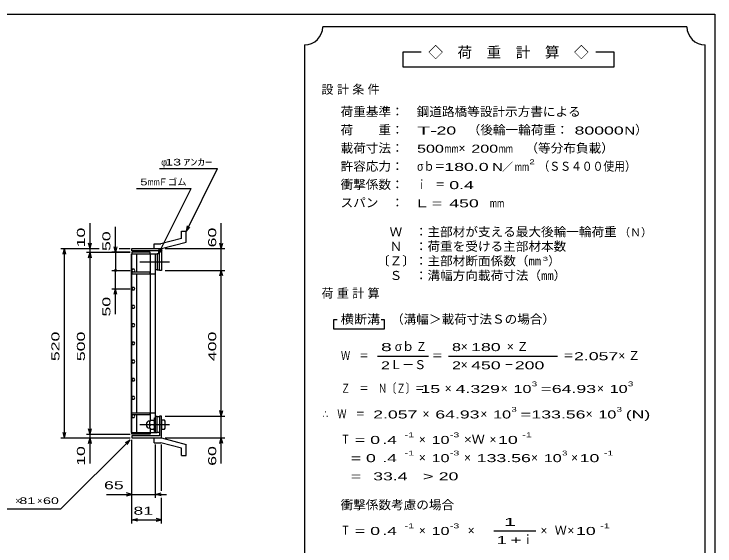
# Model space of a CAD drawing. Units: millimetres, scale not verified. Extents: x -1820 to 1731, y -1282 to 1054.
# Drawn here: x -194 to 1731, y -408 to 1054 of the extents above; entities that cross this region are included whole.
import ezdxf
from ezdxf.enums import TextEntityAlignment as Align

# ---------------------------------------------------------------- set-up
doc = ezdxf.new("R2010")
doc.units = ezdxf.units.MM
doc.header["$LTSCALE"] = 10
doc.linetypes.add('CHAIN', pattern=[18.5, 12, -1.5, 3.5, -1.5])
for name, color, linetype, lineweight in [('0_2', 150, 'Continuous', 25), ('16', 3, 'Continuous', 25), ('19', 6, 'Continuous', 25), ('22', 4, 'Continuous', 25), ('24', 2, 'Continuous', 25)]:
    doc.layers.add(name, color=color, linetype=linetype, lineweight=lineweight)
doc.styles.add('ベクトル', font='')
doc.styles.get('ベクトル').set_extended_font_data('ベクトル')

msp = doc.modelspace()

# ---------------------------------------------------------------- linework, layer by layer
at = {"layer": '0_2'}
for p, q in [((-1729, 1053.5), (1731, 1053.5)), ((1731, 1053.5), (1731, -1146.5))]:
    msp.add_line(p, q, dxfattribs=at)
at = {"layer": '16'}
for p, q in [((129.3, -96.5), (129.3, 394.5)), ((129.3, 394.5), (130, 394.5)), ((180, 399), (130, 399)), ((130, 399), (130, 394.5)), ((130, 394.5), (180, 394.5)), ((130, -96.5), (130, 394.5)), ((130, 394.5), (195, 394.5)), ((143.5, 344.5), (143.5, 394.5)), ((180, 394.5), (180, 399)), ((181.5, -61.5), (181.5, 394.5)), ((195, -96.5), (195, 394.5)), ((195, 394.5), (199.5, 394.5)), ((199.5, 394.5), (199.5, 350.5)), ((205.5, 394.5), (199.5, 394.5)), ((205.5, 350.5), (205.5, 394.5)), ((131.98, 352.45), (130, 348.97)), ((130, 348.97), (132.02, 345.52)), ((135.98, 352.48), (131.98, 352.45)), ((138, 349), (135.98, 352.48)), ((136.02, 345.55), (138, 349.03)), ((199.5, 350.5), (195, 350.5)), ((199.5, 350.5), (205.5, 350.5)), ((130, 344.5), (130, 340)), ((180, 344.5), (130, 344.5)), ((130, 340), (195, 340)), ((132.02, 345.52), (136.02, 345.55)), ((143.5, -42), (143.5, 340)), ((180, 340), (180, 344.5)), ((131.98, 302.45), (130, 298.97)), ((130, 298.97), (132.02, 295.52)), ((135.98, 302.48), (131.98, 302.45)), ((132.02, 295.52), (136.02, 295.55)), ((138, 299), (135.98, 302.48)), ((136.02, 295.55), (138, 299.03)), ((131.98, 252.45), (130, 248.97)), ((135.98, 252.48), (131.98, 252.45)), ((138, 249), (135.98, 252.48)), ((130, 248.97), (132.02, 245.52)), ((132.02, 245.52), (136.02, 245.55)), ((136.02, 245.55), (138, 249.03)), ((131.98, 202.45), (130, 198.97)), ((130, 198.97), (132.02, 195.52)), ((135.98, 202.48), (131.98, 202.45)), ((132.02, 195.52), (136.02, 195.55)), ((138, 199), (135.98, 202.48)), ((136.02, 195.55), (138, 199.03)), ((131.98, 152.45), (130, 148.97)), ((130, 148.97), (132.02, 145.52)), ((135.98, 152.48), (131.98, 152.45)), ((132.02, 145.52), (136.02, 145.55)), ((138, 149), (135.98, 152.48)), ((136.02, 145.55), (138, 149.03)), ((131.98, 102.45), (130, 98.97)), ((130, 98.97), (132.02, 95.52)), ((135.98, 102.48), (131.98, 102.45)), ((138, 99), (135.98, 102.48)), ((136.02, 95.55), (138, 99.03)), ((132.02, 95.52), (136.02, 95.55)), ((131.98, 52.45), (130, 48.97)), ((130, 48.97), (132.02, 45.52)), ((135.98, 52.48), (131.98, 52.45)), ((132.02, 45.52), (136.02, 45.55)), ((138, 49), (135.98, 52.48)), ((136.02, 45.55), (138, 49.03)), ((131.98, 2.45), (130, -1.03)), ((135.98, 2.48), (131.98, 2.45)), ((138, -1), (135.98, 2.48)), ((130, -1.03), (132.02, -4.48)), ((132.02, -4.48), (136.02, -4.45)), ((136.02, -4.45), (138, -0.97)), ((130, -46.5), (130, -42)), ((130, -42), (195, -42)), ((130, -46.5), (180, -46.5)), ((131.98, -47.55), (130, -51.03)), ((130, -51.03), (132.02, -54.48)), ((135.98, -47.52), (131.98, -47.55)), ((132.02, -54.48), (136.02, -54.45)), ((138, -51), (135.98, -47.52)), ((136.02, -54.45), (138, -50.97)), ((143.5, -96.5), (143.5, -46.5)), ((180, -46.5), (180, -42)), ((192, -93), (192, -56)), ((192, -56), (195, -56)), ((199.5, -52.5), (195, -52.5)), ((195, -93), (195, -56)), ((199.5, -96.5), (199.5, -52.5)), ((199.5, -52.5), (205.5, -52.5)), ((205.5, -52.5), (205.5, -96.5)), ((181, -62.5), (179, -64.5)), ((179, -84.5), (179, -64.5)), ((181, -74.5), (179, -72.5)), ((181, -74.5), (179, -76.5)), ((181, -62.5), (190, -62.5)), ((181, -74.5), (190, -74.5)), ((192, -64.5), (190, -62.5)), ((190, -74.5), (192, -72.5)), ((192, -76.5), (190, -74.5)), ((179, -84.5), (181, -86.5)), ((181, -86.5), (190, -86.5)), ((181.5, -96.5), (181.5, -87.5)), ((190, -86.5), (192, -84.5)), ((192, -93), (195, -93)), ((129.3, -96.5), (130, -96.5)), ((130, -96.5), (180, -96.5)), ((130, -101), (130, -96.5)), ((130, -96.5), (195, -96.5)), ((180, -101), (130, -101)), ((180, -96.5), (180, -101)), ((195, -96.5), (199.5, -96.5)), ((205.5, -96.5), (199.5, -96.5))]:
    msp.add_line(p, q, dxfattribs=at)
at = {"layer": '16', "linetype": 'CHAIN'}
for p, q in [((152, 372.5), (233, 372.5)), ((152, -74.5), (233, -74.5))]:
    msp.add_line(p, q, dxfattribs=at)
at = {"layer": '16'}
msp.add_arc((179, -74.5), 10, 90, 270, dxfattribs=at)
at = {"layer": '19'}
for p, q in [((266.11, 457.12), (279.11, 457.12)), ((266.11, 437.1), (266.11, 457.12)), ((279.11, 427.12), (279.11, 457.12)), ((266.11, 437.1), (209.78, 422.01)), ((211.5, 409), (279.11, 427.12)), ((130, 403), (130, 409)), ((130, 409), (211.5, 409)), ((191.49, 422.01), (209.78, 422.01)), ((191.49, 409.01), (191.49, 422.01)), ((191.5, 409), (211.5, 409)), ((211.5, 409), (211.5, 349)), ((205.5, 403), (130, 403)), ((205.5, 349), (205.5, 403)), ((211.5, 349), (205.5, 349)), ((211.5, -51), (205.5, -51)), ((205.5, -51), (205.5, -105)), ((211.5, -111), (211.5, -51)), ((219.5, -62.5), (211.5, -62.5)), ((211.5, -62.5), (211.5, -86.5)), ((211.5, -74.5), (219.5, -74.5)), ((221.5, -64.5), (219.5, -62.5)), ((221.5, -72.5), (219.5, -74.5)), ((219.5, -74.5), (221.5, -76.5)), ((221.5, -84.5), (221.5, -64.5)), ((211.5, -86.5), (219.5, -86.5)), ((219.5, -86.5), (221.5, -84.5)), ((130, -105), (130, -111)), ((205.5, -105), (130, -105)), ((130, -111), (211.5, -111)), ((191.49, -124.01), (191.49, -111.01)), ((191.5, -111), (211.5, -111)), ((211.5, -111), (279.11, -129.12)), ((191.49, -124.01), (209.78, -124.01)), ((266.11, -139.1), (209.78, -124.01)), ((279.11, -159.12), (279.11, -129.12)), ((266.11, -159.12), (266.11, -139.1)), ((266.11, -159.12), (279.11, -159.12))]:
    msp.add_line(p, q, dxfattribs=at)
at = {"layer": '22'}
for p, q in [((205.5, 629), (365.5, 629)), ((279.5, 457), (365.5, 629)), ((143, 574.5), (293, 574.5)), ((203, 394.5), (293, 574.5)), ((15, 409), (15, 479)), ((85, 399), (85, 469)), ((279.5, 457), (282.5, 471.6)), ((279.5, 457), (289.5, 468)), ((375.5, 409), (375.5, 479)), ((15, 409), (11, 424)), ((15, 409), (19, 424)), ((375.5, 409), (371.5, 424)), ((375.5, 409), (379.5, 424)), ((-65, 409), (40, 409)), ((-59, 394), (-55, 409)), ((-51, 394), (-55, 409)), ((-55, -111), (-55, 409)), ((5, 409), (40, 409)), ((15, 399), (15, 409)), ((85, 399), (81, 414)), ((89, 414), (85, 399)), ((95, 409), (125, 409)), ((95, 409), (125, 409)), ((203, 394.5), (206, 409.1)), ((203, 394.5), (213, 405.5)), ((221.5, 409), (385.5, 409)), ((375.5, 349), (375.5, 409)), ((5, 399), (125, 399)), ((11, 384), (15, 399)), ((19, 384), (15, 399)), ((15, -101), (15, 399)), ((125, 399), (75, 399)), ((85, 399), (85, 349)), ((75, 349), (125, 349)), ((85, 299), (85, 349)), ((221.5, 349), (385.5, 349)), ((371.5, 334), (375.5, 349)), ((379.5, 334), (375.5, 349)), ((375.5, -51), (375.5, 349)), ((75, 299), (125, 299)), ((81, 284), (85, 299)), ((89, 284), (85, 299)), ((85, 229), (85, 299)), ((375.5, -51), (371.5, -36)), ((375.5, -51), (379.5, -36)), ((221.5, -51), (385.5, -51)), ((375.5, -111), (375.5, -51)), ((-55, -111), (-59, -96)), ((-55, -111), (-51, -96)), ((15, -101), (11, -86)), ((15, -101), (19, -86)), ((-65, -111), (125, -111)), ((5, -101), (125, -101)), ((5, -111), (125, -111)), ((11, -126), (15, -111)), ((15, -111), (15, -101)), ((19, -126), (15, -111)), ((15, -181), (15, -111)), ((221.5, -111), (385.5, -111)), ((371.5, -126), (375.5, -111)), ((379.5, -126), (375.5, -111)), ((375.5, -181), (375.5, -111)), ((-65, -306), (125, -116)), ((112, -124), (125, -116)), ((117, -129), (125, -116)), ((130, -276), (130, -116)), ((130, -346), (130, -116)), ((195, -276), (195, -129)), ((211.5, -256), (211.5, -129)), ((60, -266), (130, -266)), ((130, -266), (115, -262)), ((115, -270), (130, -266)), ((130, -266), (195, -266)), ((195, -266), (210, -262)), ((210, -270), (195, -266)), ((195, -266), (225, -266)), ((211.5, -346), (211.5, -276)), ((-265, -306), (-65, -306)), ((130, -336), (145, -332)), ((145, -340), (130, -336)), ((130, -336), (211.5, -336)), ((211.5, -336), (196.5, -332)), ((196.5, -340), (211.5, -336))]:
    msp.add_line(p, q, dxfattribs=at)
msp.add_circle((85, 349), 3, dxfattribs=at)
at = {"layer": '24', "color": 4}
for p, q in [((1654, 1018.5), (654, 1018.5)), ((604, 968.5), (604, -581.5)), ((1704, -581.5), (1704, 968.5)), ((924, 948.5), (874, 948.5)), ((874, 948.5), (874, 908.5)), ((1454, 948.5), (1404, 948.5)), ((1454, 908.5), (1454, 948.5)), ((874, 908.5), (1454, 908.5)), ((694, 213.5), (684, 213.5)), ((684, 213.5), (684, 188.5)), ((824, 213.5), (814, 213.5)), ((824, 188.5), (824, 213.5)), ((684, 188.5), (824, 188.5)), ((804, 113.5), (944, 113.5)), ((999, 113.5), (1299, 113.5)), ((1124, -366.5), (1239, -366.5))]:
    msp.add_line(p, q, dxfattribs=at)
for centre, start, end in [((604, 1018.5), 270, 0), ((1704, 1018.5), 180, 270)]:
    msp.add_arc(centre, 50, start, end, dxfattribs=at)

# ---------------------------------------------------------------- texts
at = {"layer": '22', "color": 2, "style": 'ベクトル'}
for s, height, width, p in [(' 13 ', 18.33, 1.6, (210.5, 646.5)), ('ｱﾝｶｰ', 18.33, 1.6, (270.5, 646.5)), ('5', 18.33, 1.45, (153, 592)), ('mm', 18.33, 0.75, (173, 592)), (' 65 ', 21.99, 1.65, (40, -241)), (' 81 ', 18.33, 1.6, (-190, -283.5)), (' 60 ', 18.33, 1.6, (-125, -283.5)), (' 81 ', 21.99, 1.65, (120.75, -311))]:
    msp.add_text(s, height=height, dxfattribs=dict(at, width=width)).set_placement(p, align=Align.MIDDLE_LEFT)
for s, p in [('φ', (210.5, 646.5)), ('Ｆゴム', (203, 592)), ('×', (-190, -283.5)), ('×', (-130, -283.5))]:
    msp.add_text(s, height=18.33, dxfattribs=at).set_placement(p, align=Align.MIDDLE_LEFT)
at = {"layer": '22', "color": 2, "style": 'ベクトル', "width": 1.65}
for s, p in [(' 10 ', (-10, 399)), (' 60 ', (350.5, 399)), (' 50 ', (60, 389)), (' 50 ', (60, 209)), (' 520 ', (-80, 86.5)), (' 500 ', (-10, 86.5)), (' 400 ', (350.5, 86.5)), (' 10 ', (-10, -201)), (' 60 ', (350.5, -201))]:
    msp.add_text(s, height=21.99, rotation=90, dxfattribs=at).set_placement(p, align=Align.MIDDLE_LEFT)
at = {"layer": '24', "style": 'ベクトル'}
for s, height, p in [('◇\u3000荷\u3000重\u3000計\u3000算\u3000◇', 29.33, (944, 948.5)), ('）', 24.19, (1512, 735)), ('×', 24.19, (1027, 685)), ('／', 21.99, (1146.5, 633.5)), ('（Ｎ）', 21.99, (1468, 453.5)), ('）', 24.19, (1273, 375)), ('σｂ', 24.19, (852, 140)), ('×', 24.19, (1033, 140)), ('Ｌ－Ｓ', 24.19, (839, 90)), ('×', 24.19, (1033, 90)), ('×', 24.19, (989, 25)), ('×', 24.19, (1143, 25)), ('×', 24.19, (1407, 25)), ('×', 24.19, (928, -45)), ('×', 24.19, (1087, -45)), ('×', 24.19, (1376, -45)), ('×', 24.19, (918, -115)), ('×', 24.19, (1112, -115)), ('×', 24.19, (918, -165)), ('×', 24.19, (1042, -165)), ('×', 24.19, (1226, -165)), ('×', 24.19, (1336, -165)), ('×', 24.19, (918, -365)), ('×', 24.19, (1052, -365)), ('×', 24.19, (1252, -365)), ('Ｗ', 24.19, (1291, -365)), ('×', 24.19, (1326, -365)), ('ｉ', 24.19, (1200.5, -390))]:
    msp.add_text(s, height=height, dxfattribs=at).set_placement(p, align=Align.MIDDLE_LEFT)
for s, height, width, p in [('荷重基準：\u3000', 24.19, 1.05, (703, 785)), ('鋼道路橋等設計示方書による', 24.19, 1.05, (912, 785)), ('荷\u3000\u3000重：\u3000', 24.19, 1.05, (703, 735)), ('（後輪一輪荷重：', 24.19, 1.05, (1052, 735)), ('T-', 21.99, 2, (913, 733.5)), (' 20 ', 21.99, 1.65, (953, 733.5)), (' 80000', 21.99, 1.65, (1332, 733.5)), ('N', 21.99, 1.4, (1482, 733.5)), ('載荷寸法：\u3000', 24.19, 1.05, (703, 685)), ('500', 21.99, 1.5, (913, 683.5)), ('200', 21.99, 1.5, (1062, 683.5)), ('\u3000（等分布負載）', 24.19, 1.05, (1176, 685)), ('mm', 21.99, 0.8, (988, 683.5)), ('mm', 21.99, 0.8, (1137, 683.5)), ('許容応力：\u3000', 24.19, 1.05, (703, 635)), ('σｂ＝', 24.19, 0.9, (913, 635)), ('180.0', 21.99, 1.65, (988, 633.5)), ('N', 21.99, 1.4, (1119, 633.5)), ('mm', 21.99, 0.8, (1181.5, 633.5)), ('2', 13.2, 1.5, (1221.5, 647.5)), ('（ＳＳ４００使用）', 24.19, 0.9, (1246.5, 635)), ('衝撃係数：\u3000', 24.19, 1.05, (703, 585)), ('ｉ\u3000＝', 24.19, 0.75, (913, 585)), (' 0.4', 21.99, 1.65, (988, 583.5)), ('スパン\u3000：\u3000', 24.19, 1.05, (703, 535)), ('L =', 21.99, 1.65, (913, 533.5)), (' 450 ', 21.99, 1.65, (988, 533.5)), ('mm', 21.99, 0.8, (1113, 533.5)), ('\u3000Ｗ\u3000：主部材が支える最大後輪一輪荷重', 24.19, 1.05, (803, 455)), ('\u3000Ｎ\u3000：荷重を受ける主部材本数', 24.19, 1.05, (803, 415)), ('〔Ｚ〕：主部材断面係数（㎜', 24.19, 1.05, (803, 375)), ('3', 11, 1.8, (1258, 381)), ('\u3000Ｓ\u3000：溝幅方向載荷寸法（㎜）', 24.19, 1.05, (803, 335)), ('\u3000（溝幅＞載荷寸法Ｓの場合）', 24.19, 1.05, (807, 215)), ('横断溝', 24.19, 1.1, (703, 215)), ('8', 21.99, 1.8, (814, 138.5)), ('Ｚ', 24.19, 0.9, (910, 140)), ('8', 21.99, 1.5, (1009, 138.5)), (' 180 ', 21.99, 1.65, (1048, 138.5)), ('Ｗ\u3000＝', 24.19, 0.75, (704, 115)), ('＝', 24.19, 0.9, (954, 115)), ('＝', 24.19, 0.9, (1314, 115)), ('2.057', 21.99, 1.65, (1344, 113.5)), ('2', 21.99, 1.5, (814, 88.5)), ('2', 21.99, 1.5, (1009, 88.5)), (' 450 ', 21.99, 1.65, (1048, 88.5)), (' 200 ', 21.99, 1.65, (1168, 88.5)), ('－', 24.19, 0.75, (1153, 90)), ('Ｚ\u3000＝\u3000Ｎ〔Ｚ〕＝', 24.19, 0.75, (704, 25)), ('3', 13.2, 1.5, (1228, 37.5)), ('3', 13.2, 1.5, (1492, 37.5)), (' 15 ', 21.99, 1.65, (909, 23.5)), ('4.329', 21.99, 1.65, (1019, 23.5)), ('10', 21.99, 1.5, (1178, 23.5)), ('=', 21.99, 1.7, (1253, 23.5)), ('64.93', 21.99, 1.65, (1283, 23.5)), ('10', 21.99, 1.5, (1442, 23.5)), ('∴\u3000Ｗ\u3000＝', 24.19, 0.75, (654, -45)), (' 2.057', 21.99, 1.65, (779, -46.5)), ('64.93', 21.99, 1.65, (963, -46.5)), ('10', 21.99, 1.5, (1122, -46.5)), ('3', 13.2, 1.5, (1172, -32.5)), ('133.56', 21.99, 1.65, (1227, -46.5)), ('10', 21.99, 1.5, (1411, -46.5)), ('3', 13.2, 1.5, (1461, -32.5)), ('(N)', 21.99, 1.65, (1486, -46.5)), ('=', 21.99, 1.7, (1197, -46.5)), ('-1', 13.2, 1.65, (879, -102.5)), ('-3', 13.2, 1.65, (1003, -102.5)), ('-1', 13.2, 1.65, (1202, -102.5)), ('Ｔ', 24.19, 0.75, (704, -115)), (' = 0', 21.99, 1.65, (729, -116.5)), (' .4 ', 21.99, 1.65, (804, -116.5)), ('10', 21.99, 1.5, (953, -116.5)), ('×Ｗ', 24.19, 1.1, (1042, -115)), (' 10 ', 21.99, 1.65, (1122, -116.5)), ('-1', 13.2, 1.65, (879, -152.5)), ('-3', 13.2, 1.65, (1003, -152.5)), ('3', 13.2, 1.5, (1311, -152.5)), ('-1', 13.2, 1.65, (1426, -152.5)), ('  = 0', 21.99, 1.65, (704, -166.5)), (' .4 ', 21.99, 1.65, (804, -166.5)), ('10', 21.99, 1.5, (953, -166.5)), ('133.56', 21.99, 1.65, (1077, -166.5)), ('10', 21.99, 1.5, (1261, -166.5)), (' 10 ', 21.99, 1.65, (1346, -166.5)), (' 33.4', 21.99, 1.65, (779, -216.5)), ('>', 21.99, 1.7, (929, -216.5)), (' 20 ', 21.99, 1.65, (959, -216.5)), ('  =', 21.99, 1.65, (704, -216.5)), ('衝撃係数考慮の場合', 24.19, 1.05, (703, -295)), ('-1', 13.2, 1.65, (879, -352.5)), ('-3', 13.2, 1.65, (1003, -352.5)), ('-1', 13.2, 1.65, (1416, -352.5)), ('Ｔ', 24.19, 0.75, (704, -365)), (' = 0', 21.99, 1.65, (729, -366.5)), (' .4 ', 21.99, 1.65, (804, -366.5)), ('10', 21.99, 1.5, (953, -366.5)), (' 10 ', 21.99, 1.65, (1336, -366.5))]:
    msp.add_text(s, height=height, dxfattribs=dict(at, width=width)).set_placement(p, align=Align.MIDDLE_LEFT)
at = {"layer": '24', "attachment_point": 4, "style": 'ベクトル'}
for s, insert, char_height in [('\\T1.28;設計条件', (650.5, 845), 24.19), ('\\T1.28;荷重計算', (650.5, 285), 24.19), ('\\T1.42;×Ｚ', (1159.5, 140), 24.19), ('\\T1.42;×Ｚ', (1465.5, 115), 24.19), ('\\T1.25;\\W2;\\~1\\~', (1131.5, -341.5), 21.99), ('\\T1.33;\\W1.75;1+', (1131.5, -391.5), 21.99)]:
    msp.add_mtext(s, dxfattribs=dict(at, insert=insert, char_height=char_height))

doc.saveas('drawing.dxf')
